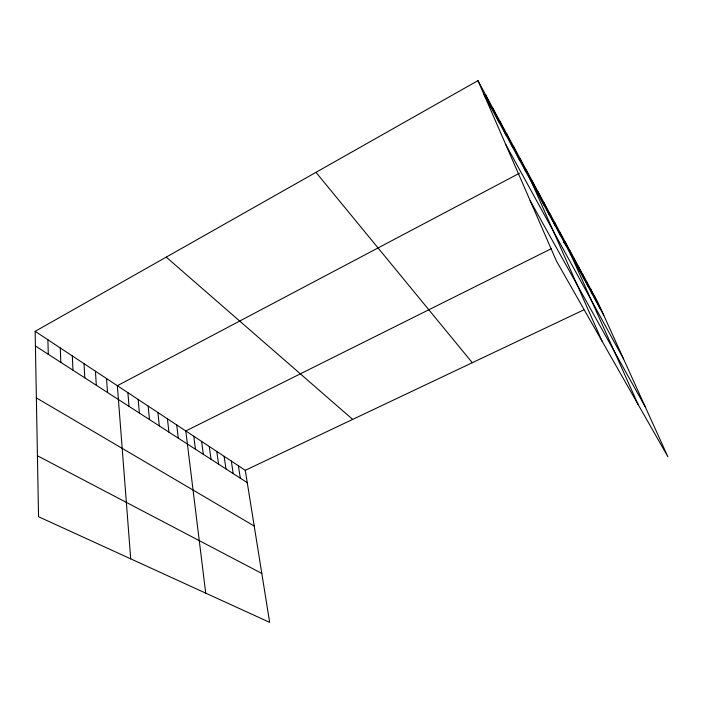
<?xml version="1.0" encoding="UTF-8"?>
<svg xmlns="http://www.w3.org/2000/svg" width="703" height="703" viewBox="0 0 703 703"><rect width="100%" height="100%" fill="white"/><g stroke="black" fill="none" stroke-linecap="round" stroke-linejoin="round"><path stroke-width="1.05" d="M35.15 331.341L245.285 470.307L269.644 622.366L38.542 516.723L35.15 331.341L477.952 80.634L598.209 303.028L667.85 456.704L556.398 260.962L477.952 80.634M519.438 173.246L117.348 385.701L130.714 558.859M551.214 248.748L185.794 430.965L205.715 593.139M563.261 242.746L565.115 241.814L638.122 404.506M245.285 470.307L583.701 309.9M37.426 455.764L261.806 573.428M36.363 397.889L254.214 526.02M35.414 345.981L247.271 482.671M166.242 257.122L352.678 419.401M315.972 172.349L472.293 362.704M530.176 200.698L645.24 406.809M505.677 144.37L623.517 358.873M484.007 94.562L603.807 315.375M594.395 295.981L600.028 308.406M590.502 288.775L596.153 301.271M586.513 281.402L592.19 293.968M582.435 273.854L588.139 286.499M578.261 266.129L583.991 278.845M573.982 258.221L579.738 271.007M569.597 250.119L575.379 262.984M560.001 232.368L565.836 245.382M554.746 222.658L560.607 235.751M549.351 212.666L555.229 225.848M543.788 202.394L549.702 215.645M538.076 191.822L543.999 205.144M532.189 180.926L538.138 194.336M526.116 169.713L602.199 341.403M519.869 158.157L525.862 171.699M513.427 146.233L519.429 159.853M506.775 133.939L512.795 147.63M499.912 121.259L505.949 135.011M492.829 108.157L498.875 121.971M485.518 94.624L491.573 108.499M238.37 465.729L240.312 478.189M231.322 461.063L233.22 473.611M224.116 456.309L225.979 468.936M216.77 451.449L218.58 464.165M209.274 446.484L211.032 459.296M201.612 441.422L203.325 454.323M193.791 436.247L195.452 449.243M176.725 424.964L178.272 438.154M167.437 418.821L168.913 432.117M157.92 412.529L159.317 425.93M148.157 406.07L149.484 419.577M138.148 399.453L139.396 413.074M127.884 392.661L129.044 406.396M106.54 378.548L107.515 392.502M95.441 371.21L96.311 385.27M84.035 363.671L84.799 377.845M72.321 355.92L72.971 370.209M60.273 347.959L60.801 362.361M47.892 339.769L48.296 354.294"/></g></svg>
